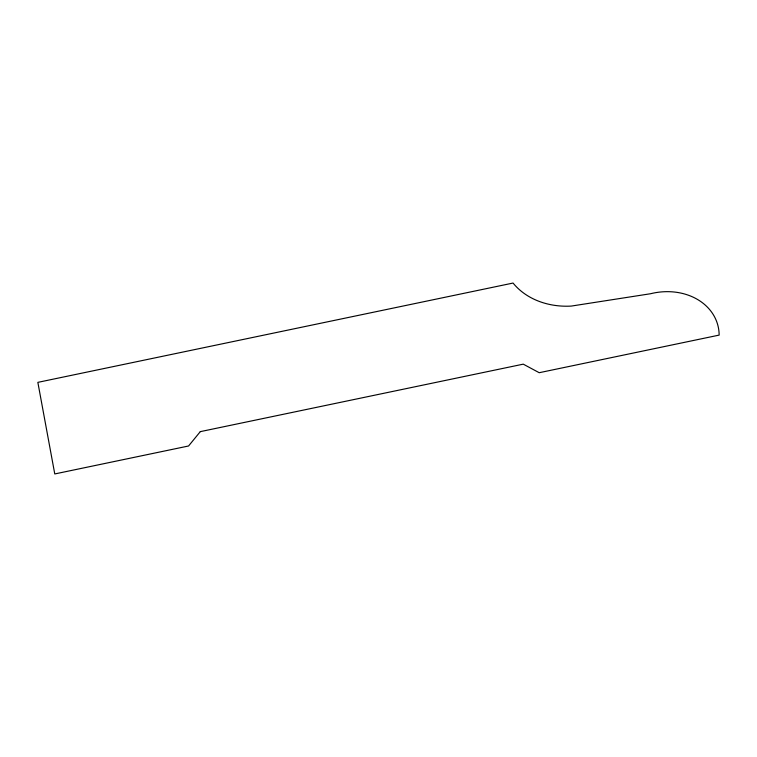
<?xml version="1.0" encoding="UTF-8"?>
<svg xmlns="http://www.w3.org/2000/svg" width="757" height="757" viewBox="0 0 757 757"><rect width="100%" height="100%" fill="white"/><g stroke="black" fill="none" stroke-linecap="round" stroke-linejoin="round"><path stroke-width="1.14" d="M200.293 431.641L188.569 445.987L54.769 473.948L37.85 382.361L513.066 283.052A72.265 59.415 -14.6 0 0 571.261 306.083L650.509 293.744A57.92 47.615 -14.6 0 1 719.15 335.105L539.211 372.709L523.257 364.155L200.293 431.641"/></g></svg>
